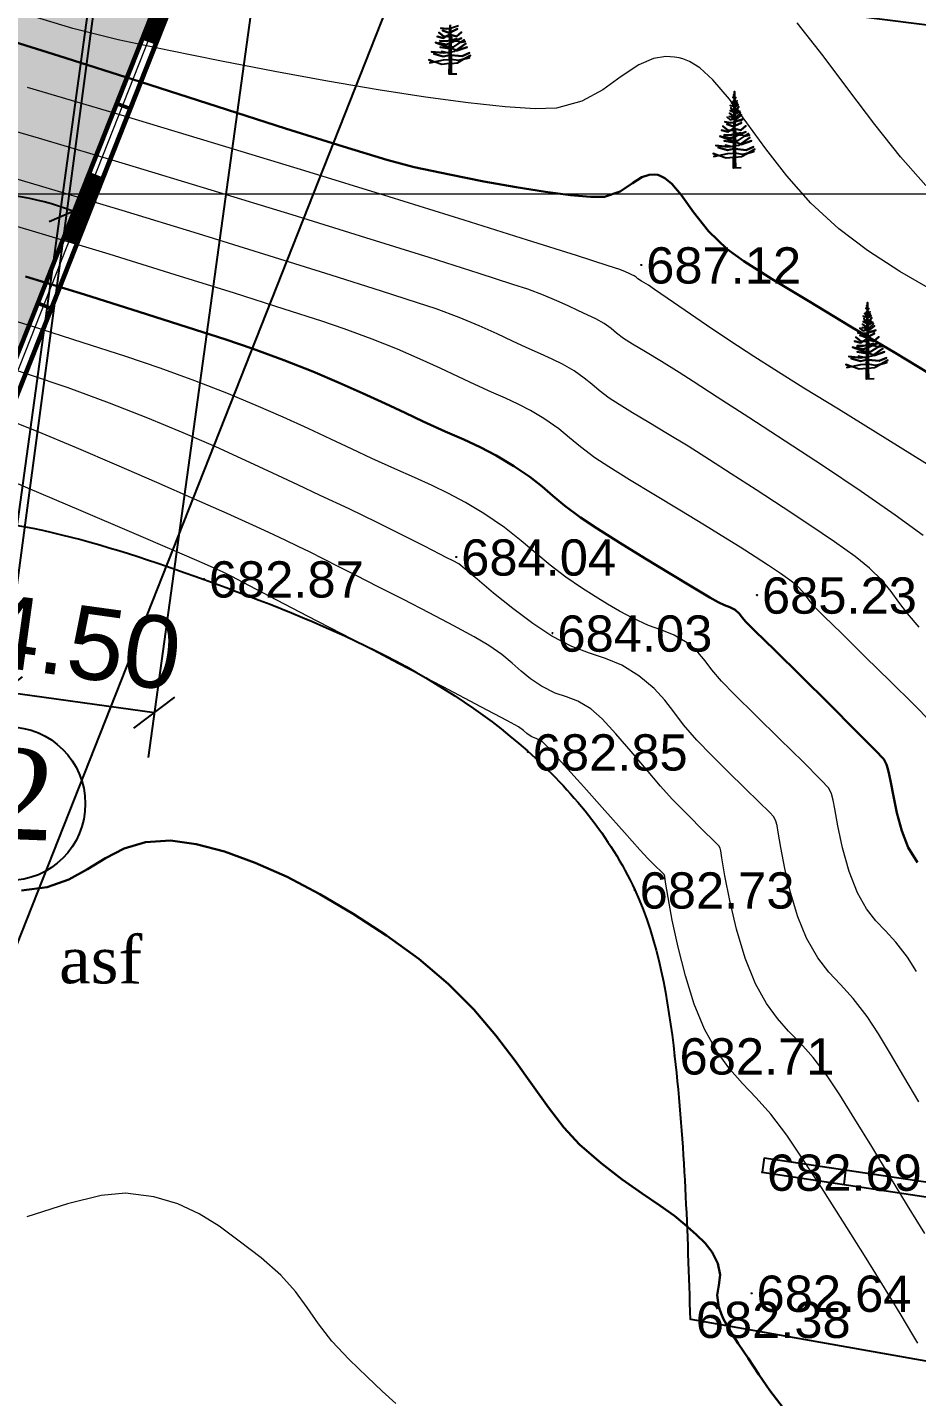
# Model space of a CAD drawing. Header units: feet. Extents: x 3381 to 683784, y 675186 to 4376258.
# Drawn here: x 683360.91 to 683385.43, y 4375755.16 to 4375792.91 of the extents above; entities that cross this region are included whole.
import ezdxf

# ---------------------------------------------------------------- set-up
doc = ezdxf.new("R2010")
doc.units = ezdxf.units.FT
doc.header["$MEASUREMENT"] = 0
doc.header["$PDMODE"] = 34
doc.header["$PDSIZE"] = 0.01
doc.linetypes.add('DUZ', pattern=[0])
doc.layers.get('0').update_dxf_attribs({"linetype": 'CONTINUOUS'})
doc.layers.get('Defpoints').update_dxf_attribs({"linetype": 'CONTINUOUS'})
for name, color, linetype in [('0_Point_Height', 2, 'CONTINUOUS'), ('0_Point_Point', 7, 'CONTINUOUS'), ('Aqaclar', 3, 'CONTINUOUS'), ('Layer8', 7, 'CONTINUOUS'), ('Yazilar', 7, 'CONTINUOUS')]:
    doc.layers.add(name, color=color, linetype=linetype)
for name, color, linetype, lineweight in [('ANA HORIZONTAL', 24, 'CONTINUOUS', 30), ('HORIZANTAL', 24, 'CONTINUOUS', 13), ('km setka', 170, 'CONTINUOUS', 15)]:
    doc.layers.add(name, color=color, linetype=linetype, lineweight=lineweight)
doc.styles.get("Standard").update_dxf_attribs({"font": 'arial.ttf', "height": 2})
doc.styles.add('style5', font='ariall.ttf', dxfattribs={"height": 400})
doc.dimstyles.new('ISO-25', dxfattribs={"dimtxt": 2, "dimasz": 1, "dimexe": 1.25, "dimexo": 0.625, "dimtad": 1, "dimtxsty": 'Standard', "dimblk": 'OBLIQUE', "dimcen": 2.5, "dimadec": 0, "dimazin": 0, "dimtfac": 1, "dimtmove": 0, "dimatfit": 3, "dimldrblk": 'OBLIQUE', "dimfxl": 1, "dimarcsym": 0})

# ---------------------------------------------------------------- blocks, each defined once
blk = doc.blocks.new('_Oblique')
at = {"color": 0, "linetype": 'ByBlock', "lineweight": -2}
blk.add_line((-0.5, -0.5), (0.5, 0.5), dxfattribs=at)
blk = doc.blocks.new('*D133')
at = {"color": 0, "lineweight": -2, "transparency": 16777216}
for p, q in [((683383.27, 4375839.039), (683389.245, 4375836.679)), ((683356.082, 4375756.138), (683388.082, 4375837.138)), ((683351.27, 4375758.039), (683357.245, 4375755.679))]:
    blk.add_line(p, q, dxfattribs=at)
at = {"layer": 'Defpoints', "color": 0, "lineweight": 30, "transparency": 16777216}
for p in [(683382.689, 4375839.269), (683388.082, 4375837.138), (683350.689, 4375758.269)]:
    blk.add_point(p, dxfattribs=at)
at = {"color": 0, "lineweight": -2, "transparency": 16777216}
for p, rotation in [((683388.082, 4375837.138), 68.44292071496228), ((683356.082, 4375756.138), 248.4429207149623)]:
    blk.add_blockref('_Oblique', p, dxfattribs=dict(at, rotation=rotation))
at = {"color": 0, "lineweight": 18, "transparency": 16777216, "insert": (683370.383, 4375797.31), "char_height": 2, "attachment_point": 5, "rotation": 68.4429}
blk.add_mtext('87,09', dxfattribs=at)
blk = doc.blocks.new('*D108')
at = {"color": 0, "lineweight": -2, "transparency": 16777216}
for p, q in [((683359.855, 4375801.856), (683356.112, 4375773.867)), ((683363.793, 4375801.329), (683360.05, 4375773.34)), ((683356.278, 4375775.106), (683360.216, 4375774.579))]:
    blk.add_line(p, q, dxfattribs=at)
at = {"layer": 'Defpoints', "color": 0, "lineweight": 30, "transparency": 16777216}
for p in [(683359.938, 4375802.476), (683363.876, 4375801.949), (683360.216, 4375774.579)]:
    blk.add_point(p, dxfattribs=at)
at = {"color": 0, "lineweight": -2, "transparency": 16777216}
for p, rotation in [((683356.278, 4375775.106), 172.3837789304627), ((683360.216, 4375774.579), 352.3837789304627)]:
    blk.add_blockref('_Oblique', p, dxfattribs=dict(at, rotation=rotation))
at = {"color": 0, "lineweight": 18, "transparency": 16777216, "insert": (683358.465, 4375776.474), "char_height": 2, "attachment_point": 5, "rotation": 352.3838}
blk.add_mtext('{\\fArial|b0|i0|c238|p34;4.0}', dxfattribs=at)
blk = doc.blocks.new('*D121')
at = {"color": 0, "lineweight": -2, "transparency": 16777216}
for p, q in [((683364.046, 4375804.022), (683359.819, 4375773.396)), ((683368.467, 4375803.411), (683364.24, 4375772.786)), ((683359.99, 4375774.635), (683364.411, 4375774.024))]:
    blk.add_line(p, q, dxfattribs=at)
at = {"layer": 'Defpoints', "color": 0, "lineweight": 30, "transparency": 16777216}
for p in [(683364.132, 4375804.641, 243.171), (683368.553, 4375804.031, 243.171), (683364.411, 4375774.024)]:
    blk.add_point(p, dxfattribs=at)
at = {"color": 0, "lineweight": -2, "transparency": 16777216}
for p, rotation in [((683359.99, 4375774.635), 172.1407467968113), ((683364.411, 4375774.024), 352.1407467968113)]:
    blk.add_blockref('_Oblique', p, dxfattribs=dict(at, rotation=rotation))
at = {"color": 0, "lineweight": 18, "transparency": 16777216, "insert": (683362.425, 4375775.96), "char_height": 2, "attachment_point": 5, "rotation": 352.1407}
blk.add_mtext('{\\fArial|b0|i0|c238|p34;4.50}', dxfattribs=at)
blk = doc.blocks.new('*D123')
at = {"color": 0, "lineweight": -2, "transparency": 16777216}
for p, q in [((683356.605, 4375799.695), (683390.418, 4375795.417)), ((683356.228, 4375796.719), (683390.042, 4375792.441)), ((683389.178, 4375795.574), (683388.802, 4375792.598))]:
    blk.add_line(p, q, dxfattribs=at)
at = {"layer": 'Defpoints', "color": 0, "lineweight": 30, "transparency": 16777216}
for p in [(683355.985, 4375799.774, 688.5), (683355.608, 4375796.797, 688.5), (683388.802, 4375792.598)]:
    blk.add_point(p, dxfattribs=at)
at = {"color": 0, "lineweight": -2, "transparency": 16777216}
for p, rotation in [((683389.178, 4375795.574), 82.78944197932778), ((683388.802, 4375792.598), 262.7894419793278)]:
    blk.add_blockref('_Oblique', p, dxfattribs=dict(at, rotation=rotation))
at = {"color": 0, "lineweight": 18, "transparency": 16777216, "insert": (683387.356, 4375794.293), "char_height": 2, "attachment_point": 5, "rotation": 82.7894}
blk.add_mtext('{\\fArial|b0|i0|c238|p34;3.0}', dxfattribs=at)
blk = doc.blocks.new('*D94')
at = {"color": 0, "lineweight": -2, "transparency": 16777216}
blk.add_arc((683359.508, 4375781.137), 7.21, 68.4429, 172.4341, dxfattribs=at)
at = {"layer": 'Defpoints', "color": 0, "lineweight": 30, "transparency": 16777216}
for p in [(683382.429, 4375839.155), (683262.889, 4375793.97), (683354.17, 4375785.983), (683359.543, 4375781.132), (683350.571, 4375758.514)]:
    blk.add_point(p, dxfattribs=at)
at = {"color": 0, "lineweight": -2, "transparency": 16777216}
for p, rotation in [((683362.157, 4375787.843), 338.4429207148453), ((683352.361, 4375782.086), 262.4341392844076)]:
    blk.add_blockref('_Oblique', p, dxfattribs=dict(at, rotation=rotation))
at = {"color": 0, "lineweight": 18, "transparency": 16777216, "insert": (683355.022, 4375788.773), "char_height": 2, "attachment_point": 5, "rotation": 30.4385}
blk.add_mtext('104°', dxfattribs=at)

msp = doc.modelspace()

# ---------------------------------------------------------------- hatches: boundary and pattern name
at = {"lineweight": 25}
h = msp.add_hatch(dxfattribs=at)
h.set_pattern_fill('GRASS', color=3)
h.set_pattern_definition([(90, (2464.0595, 925.1667), (-0.707106781, 0.707106781), [0.1875, -1.226713563]), (45, (2464.0595, 925.1667), (-0.70710678119, 0.70710678119), [0.1875, -0.8125]), (135, (2464.0595, 925.1667), (-0.70710678119, -0.70710678119), [0.1875, -0.8125])])
edge = h.paths.add_edge_path(flags=16)
edge.add_arc((683277.03, 4375801.661), 3.56, 0, 360)
edge = h.paths.add_edge_path()
edge.add_line((683279.822, 4375803.87), (683284.359, 4375803.262))
edge.add_line((683284.359, 4375803.262), (683284.746, 4375806.151))
edge.add_line((683284.746, 4375806.151), (683277.42, 4375807.14))
edge.add_line((683277.42, 4375807.14), (683279.561, 4375822.997))
edge.add_line((683279.561, 4375822.997), (683287.934, 4375821.866))
edge.add_line((683287.934, 4375821.866), (683288.661, 4375827.249))
edge.add_line((683288.661, 4375827.249), (683284.009, 4375827.92))
edge.add_line((683284.009, 4375827.92), (683284.823, 4375833.562))
edge.add_line((683284.823, 4375833.562), (683292.945, 4375832.408))
edge.add_line((683292.945, 4375832.408), (683296.691, 4375859.524))
edge.add_line((683296.691, 4375859.524), (683296.784, 4375860.213))
edge.add_line((683296.784, 4375860.213), (683296.514, 4375859.72))
edge.add_line((683296.514, 4375859.72), (683258.976, 4375786.391))
edge.add_line((683258.976, 4375786.391), (683350.571, 4375758.514))
edge.add_line((683350.571, 4375758.514), (683382.429, 4375839.155))
edge.add_line((683382.429, 4375839.155), (683375.318, 4375841.876))
edge.add_line((683375.318, 4375841.876), (683373.564, 4375837.292))
edge.add_line((683373.564, 4375837.292), (683365.2, 4375840.225))
edge.add_arc((683524.629, 4375775.341), 172.127, 157.85455, 159.31778)
edge.add_line((683363.595, 4375836.133), (683376.96, 4375834.336))
edge.add_line((683376.96, 4375834.336), (683376.218, 4375829.089))
edge.add_line((683376.218, 4375829.089), (683362.889, 4375830.896))
edge.add_arc((683363.189, 4375827.755), 3.155, 95.4615, 167.5925)
edge.add_line((683360.108, 4375828.433), (683360.108, 4375827.477))
edge.add_line((683360.108, 4375827.477), (683361.774, 4375827.871))
edge.add_line((683361.774, 4375827.871), (683367.366, 4375826.892))
edge.add_line((683367.366, 4375826.892), (683365.416, 4375813.709))
edge.add_line((683365.416, 4375813.709), (683365.197, 4375813.709))
edge.add_line((683365.197, 4375813.709), (683360.108, 4375814.426))
edge.add_line((683360.108, 4375814.426), (683360.719, 4375819.794))
edge.add_line((683360.719, 4375819.794), (683365.822, 4375819.095))
edge.add_line((683365.822, 4375819.095), (683366.173, 4375821.656))
edge.add_line((683366.173, 4375821.656), (683360.993, 4375822.366))
edge.add_line((683360.993, 4375822.366), (683361.589, 4375827.455))
edge.add_line((683361.589, 4375827.455), (683360.008, 4375827.246))
edge.add_line((683360.008, 4375827.246), (683357.952, 4375811.279))
edge.add_line((683357.952, 4375811.279), (683366.688, 4375810.071))
edge.add_line((683366.688, 4375810.071), (683365.857, 4375802.715))
edge.add_line((683365.857, 4375802.715), (683357.074, 4375803.93))
edge.add_line((683357.074, 4375803.93), (683356.695, 4375801.28))
edge.add_line((683356.695, 4375801.28), (683350.568, 4375802.083))
edge.add_arc((683350.131, 4375792.093), 10, 87.4993, 110.7786)
edge.add_line((683346.584, 4375801.442), (683356.333, 4375800.016))
edge.add_line((683356.333, 4375800.016), (683355.706, 4375796.522))
edge.add_line((683355.706, 4375796.522), (683352.395, 4375797.048))
edge.add_line((683352.395, 4375797.048), (683352.789, 4375800.122))
edge.add_line((683352.789, 4375800.122), (683350.258, 4375800.457))
edge.add_line((683350.258, 4375800.457), (683349.853, 4375797.395))
edge.add_line((683349.853, 4375797.395), (683346.529, 4375797.835))
edge.add_line((683346.529, 4375797.835), (683346.881, 4375800.932))
edge.add_line((683346.881, 4375800.932), (683346.087, 4375801.239))
edge.add_arc((683350.3, 4375791.88), 10.263, 114.2395, 179.0096)
edge.add_line((683340.039, 4375792.058), (683339.689, 4375789.422))
edge.add_line((683339.689, 4375789.422), (683336.703, 4375789.749))
edge.add_line((683336.703, 4375789.749), (683335.822, 4375784.886))
edge.add_line((683335.822, 4375784.886), (683327.113, 4375786.099))
edge.add_line((683327.113, 4375786.099), (683327.8, 4375791))
edge.add_line((683327.8, 4375791), (683320.874, 4375791.919))
edge.add_line((683320.874, 4375791.919), (683321.309, 4375795.193))
edge.add_arc((683318.335, 4375795.588), 3, 352.4412, 442.1402)
edge.add_line((683318.745, 4375798.559), (683306.859, 4375800.2))
edge.add_line((683306.859, 4375800.2), (683305.588, 4375790.783))
edge.add_line((683305.588, 4375790.783), (683298.285, 4375791.761))
edge.add_line((683298.285, 4375791.761), (683299.539, 4375801.211))
edge.add_line((683299.539, 4375801.211), (683296.523, 4375801.633))
edge.add_line((683296.523, 4375801.633), (683295.262, 4375792.128))
edge.add_line((683295.262, 4375792.128), (683293.832, 4375792.402))
edge.add_line((683293.832, 4375792.402), (683283.111, 4375793.946))
edge.add_line((683283.111, 4375793.946), (683284.16, 4375801.775))
edge.add_line((683284.16, 4375801.775), (683280.54, 4375802.26))
edge.add_arc((683277.03, 4375801.661), 3.56, 9.688, 38.3434)
at = {"lineweight": 50}
h = msp.add_hatch(dxfattribs=at)
h.set_pattern_fill('ANSI31', scale=0.3, angle=76.0049)
h.set_pattern_definition([(121.004872172, (4763823.814362, 2652749.542893), (-0.0321421312917, -0.01931666109934), [])])
h.paths.add_polyline_path([(683364.086, 4375792.628), (683364.788, 4375794.383), (683365.16, 4375794.235), (683364.47, 4375792.485)])
h = msp.add_hatch(dxfattribs=at)
h.set_pattern_fill('ANSI31', scale=0.3, angle=76.0049)
h.set_pattern_definition([(121.0048721836, (4763821.639087, 2652744.039363), (-0.03214213128778, -0.01931666110587), [])])
h.paths.add_polyline_path([(683361.911, 4375787.123), (683362.607, 4375788.882), (683362.984, 4375788.73), (683362.294, 4375786.98)])

# ---------------------------------------------------------------- linework, layer by layer
at = {"color": 7, "lineweight": 50}
for p, q in [((683363.367, 4375790.817), (683363.729, 4375790.678)), ((683361.197, 4375785.31), (683361.575, 4375785.166))]:
    msp.add_line(p, q, dxfattribs=at)
at = {"linetype": 'Continuous'}
for p, q in [((683381.226, 4375761.747, 682.689), (683381.167, 4375761.351, 682.689)), ((683381.226, 4375761.747, 682.689), (683402.619, 4375758.547, 686.22)), ((683381.167, 4375761.351, 682.689), (683403.505, 4375758.01, 686.376)), ((683383.471, 4375761.411), (683383.423, 4375761.014))]:
    msp.add_line(p, q, dxfattribs=at)
at = {"color": 30, "linetype": 'Continuous'}
msp.add_line((683379.204, 4375757.294, 682.384), (683385.944, 4375756.105, 683.035), dxfattribs=at)
at = {"color": 7, "lineweight": 30}
for points in [[(683370.574, 4375844.12), (683382.949, 4375839.384), (683350.807, 4375758.024), (683258.402, 4375786.147), (683301.593, 4375870.52), (683361.232, 4375847.695)], [(683370.431, 4375843.746), (683382.429, 4375839.155), (683350.571, 4375758.514), (683258.976, 4375786.391), (683301.785, 4375870.018), (683361.089, 4375847.322)]]:
    msp.add_lwpolyline(points, dxfattribs=at)
at = {"color": 1, "lineweight": 0}
msp.add_lwpolyline([(683258.689, 4375786.269), (683301.689, 4375870.269), (683382.689, 4375839.269), (683350.689, 4375758.269)], close=True, dxfattribs=at)
at = {"color": 7, "lineweight": 50}
for points in [[(683361.341, 4375847.255), (683361.516, 4375847.616), (683336.193, 4375857.298), (683297.299, 4375862.131), (683262.253, 4375793.668), (683359.802, 4375780.68), (683375.579, 4375820.596), (683375.22, 4375820.738), (683359.543, 4375781.132), (683262.889, 4375793.97), (683297.578, 4375861.697), (683336.092, 4375856.924), (683361.341, 4375847.255)], [(683364.087, 4375792.627), (683364.788, 4375794.383), (683365.16, 4375794.235), (683364.468, 4375792.485), (683364.104, 4375792.62)], [(683361.911, 4375787.123), (683362.609, 4375788.879), (683362.984, 4375788.731), (683362.292, 4375786.981), (683361.929, 4375787.116)]]:
    msp.add_lwpolyline(points, dxfattribs=at)
at = {"color": 7, "linetype": 'DUZ', "lineweight": 25}
msp.add_circle((683360.385, 4375771.508, -929.671), 2.121, dxfattribs=at)
at = {"color": 30, "linetype": 'Continuous'}
msp.add_open_spline([(683350.001, 4375776.781), (683352.437, 4375777.964), (683357.531, 4375780.436), (683366.397, 4375777.612), (683373.668, 4375774.585), (683378.037, 4375769.336), (683378.988, 4375763.68), (683379.11, 4375759.7), (683379.184, 4375757.286)], degree=3, knots=[0, 0, 0, 0, 7.836941, 16.383664, 26.472949, 31.316468, 36.03358, 43.306752, 43.306752, 43.306752, 43.306752], dxfattribs=at)
at = {"layer": '0_Point_Point'}
for p in [(683377.837, 4375786.365, 687.116), (683372.735, 4375778.312, 684.043), (683365.777, 4375777.708, 682.871), (683381.03, 4375777.263, 685.227), (683375.389, 4375776.215, 684.031), (683374.709, 4375772.938, 682.846), (683377.656, 4375769.132, 682.733), (683378.757, 4375764.558, 682.706), (683381.167, 4375761.351, 682.689), (683380.88, 4375758.014, 682.637), (683379.204, 4375757.294, 682.384)]:
    msp.add_point(p, dxfattribs=at)
at = {"layer": 'ANA HORIZONTAL', "color": 32, "lineweight": 30}
for points, elevation in [([(683386.052, 4375783.209), (683384.836, 4375783.937), (683383.61, 4375784.668), (683382.454, 4375785.361), (683381.447, 4375785.974), (683380.669, 4375786.466), (683380.202, 4375786.796), (683379.693, 4375787.299), (683379.282, 4375787.821), (683378.935, 4375788.296), (683378.679, 4375788.599), (683378.489, 4375788.758), (683378.358, 4375788.825), (683378.291, 4375788.845), (683378.208, 4375788.858), (683378.056, 4375788.853), (683377.851, 4375788.785), (683377.597, 4375788.62), (683377.256, 4375788.388), (683376.822, 4375788.243), (683376.439, 4375788.238), (683375.889, 4375788.284), (683375.197, 4375788.376), (683374.392, 4375788.506), (683373.5, 4375788.668), (683372.551, 4375788.856), (683371.57, 4375789.061), (683370.821, 4375789.261), (683369.615, 4375789.627), (683368.028, 4375790.128), (683366.14, 4375790.733), (683364.029, 4375791.41), (683361.774, 4375792.128), (683359.453, 4375792.856)], 687.5), ([(683385.452, 4375769.887), (683385.202, 4375770.305), (683385.023, 4375770.76), (683384.888, 4375771.254), (683384.791, 4375771.722), (683384.723, 4375772.096), (683384.678, 4375772.312), (683384.636, 4375772.47), (683384.598, 4375772.595), (683384.525, 4375772.735), (683384.289, 4375772.989), (683383.749, 4375773.533), (683383.027, 4375774.25), (683382.243, 4375775.024), (683381.517, 4375775.739), (683380.971, 4375776.277), (683380.723, 4375776.523), (683380.621, 4375776.646), (683380.543, 4375776.747), (683380.427, 4375776.851), (683380.282, 4375776.933), (683380.136, 4375776.986), (683379.959, 4375777.064), (683379.73, 4375777.197), (683379.266, 4375777.473), (683378.645, 4375777.846), (683377.946, 4375778.271), (683377.246, 4375778.703), (683376.624, 4375779.095), (683376.158, 4375779.403), (683375.726, 4375779.723), (683375.397, 4375779.998), (683375.101, 4375780.255), (683374.767, 4375780.521), (683374.324, 4375780.82), (683373.838, 4375781.106), (683373.393, 4375781.338), (683372.94, 4375781.55), (683372.433, 4375781.776), (683371.825, 4375782.05), (683371.323, 4375782.284), (683370.774, 4375782.543), (683370.172, 4375782.821), (683369.51, 4375783.116), (683368.783, 4375783.424), (683367.983, 4375783.74), (683367.105, 4375784.061), (683366.377, 4375784.307), (683365.315, 4375784.653), (683363.992, 4375785.075), (683362.48, 4375785.547), (683360.853, 4375786.044)], 685)]:
    msp.add_lwpolyline(points, dxfattribs=dict(at, elevation=elevation))
at = {"layer": 'ANA HORIZONTAL', "color": 16, "lineweight": 30, "elevation": 682.5}
msp.add_lwpolyline([(683381.75, 4375754.852), (683381.387, 4375755.333), (683381.084, 4375755.77), (683380.785, 4375756.226), (683380.512, 4375756.629), (683380.278, 4375756.989), (683380.094, 4375757.317), (683379.972, 4375757.624), (683379.934, 4375757.958), (683379.975, 4375758.24), (683380.009, 4375758.518), (683379.951, 4375758.837), (683379.797, 4375759.145), (683379.599, 4375759.392), (683379.35, 4375759.63), (683379.043, 4375759.911), (683378.753, 4375760.146), (683378.351, 4375760.428), (683377.862, 4375760.761), (683377.313, 4375761.15), (683376.73, 4375761.6), (683376.138, 4375762.116), (683375.706, 4375762.579), (683375.278, 4375763.13), (683374.835, 4375763.749), (683374.357, 4375764.419), (683373.824, 4375765.121), (683373.217, 4375765.836), (683372.516, 4375766.546), (683371.701, 4375767.232), (683370.808, 4375767.88), (683369.894, 4375768.478), (683368.976, 4375769.019), (683368.068, 4375769.491), (683367.187, 4375769.884), (683366.347, 4375770.189), (683365.565, 4375770.395), (683364.855, 4375770.493), (683364.162, 4375770.452), (683363.581, 4375770.273), (683363.066, 4375770.006), (683362.57, 4375769.704), (683362.048, 4375769.42), (683361.454, 4375769.206), (683360.742, 4375769.115)], dxfattribs=at)
at = {"layer": 'Aqaclar', "color": 3}
for points in [[(683372.755, 4375791.628), (683372.543, 4375791.621), (683372.547, 4375791.915), (683372.339, 4375791.892), (683372.13, 4375791.967), (683371.979, 4375792.021), (683372.13, 4375791.967), (683372.004, 4375791.94), (683372.13, 4375791.967), (683372.383, 4375792.021), (683372.549, 4375792.028), (683372.547, 4375791.915), (683372.592, 4375791.92), (683372.596, 4375791.623), (683372.592, 4375791.92), (683372.769, 4375791.94), (683372.935, 4375792.034), (683373.104, 4375792.078), (683372.935, 4375792.034), (683373.129, 4375792.143), (683372.935, 4375792.034), (683372.794, 4375791.997), (683372.591, 4375792.027), (683372.592, 4375791.92), (683372.591, 4375792.027), (683372.573, 4375792.029), (683372.549, 4375792.028), (683372.55, 4375792.151), (683372.548, 4375792.151), (683372.377, 4375792.11), (683372.118, 4375792.183), (683372.377, 4375792.11), (683372.548, 4375792.151), (683372.55, 4375792.151), (683372.551, 4375792.197), (683372.541, 4375792.2), (683372.327, 4375792.248), (683372.456, 4375792.219), (683372.383, 4375792.208), (683372.055, 4375792.24), (683372.383, 4375792.208), (683372.456, 4375792.219), (683372.551, 4375792.233), (683372.551, 4375792.197), (683372.551, 4375792.233), (683372.588, 4375792.239), (683372.591, 4375792.027), (683372.59, 4375792.151), (683372.592, 4375792.151), (683372.895, 4375792.119), (683373.097, 4375792.208), (683372.895, 4375792.119), (683372.59, 4375792.151), (683372.588, 4375792.239), (683372.699, 4375792.256), (683372.996, 4375792.467), (683372.734, 4375792.281), (683372.756, 4375792.272), (683373.04, 4375792.37), (683372.756, 4375792.272), (683372.649, 4375792.313), (683372.587, 4375792.323), (683372.588, 4375792.239), (683372.587, 4375792.323), (683372.552, 4375792.328), (683372.551, 4375792.233), (683372.552, 4375792.328), (683372.289, 4375792.37), (683372.552, 4375792.328), (683372.553, 4375792.378), (683372.485, 4375792.378), (683372.162, 4375792.499), (683372.485, 4375792.378), (683372.553, 4375792.378), (683372.554, 4375792.48), (683372.466, 4375792.442), (683372.257, 4375792.491), (683372.466, 4375792.442), (683372.585, 4375792.494), (683372.587, 4375792.378), (683372.553, 4375792.378), (683372.587, 4375792.378), (683372.587, 4375792.323), (683372.587, 4375792.378), (683372.668, 4375792.378), (683372.867, 4375792.511), (683372.958, 4375792.572), (683372.867, 4375792.511), (683372.889, 4375792.507), (683372.984, 4375792.523), (683372.889, 4375792.507), (683372.731, 4375792.532), (683372.704, 4375792.544), (683372.585, 4375792.494), (683372.704, 4375792.544), (683372.883, 4375792.621), (683372.704, 4375792.544), (683372.642, 4375792.572), (683372.75, 4375792.596), (683372.642, 4375792.572), (683372.573, 4375792.604), (683372.584, 4375792.599), (683372.584, 4375792.559), (683372.642, 4375792.572), (683372.584, 4375792.559), (683372.585, 4375792.494), (683372.584, 4375792.559), (683372.555, 4375792.553), (683372.554, 4375792.48), (683372.555, 4375792.553), (683372.459, 4375792.532), (683372.282, 4375792.54), (683372.459, 4375792.532), (683372.555, 4375792.553), (683372.556, 4375792.645), (683372.611, 4375792.637), (683372.584, 4375792.641), (683372.584, 4375792.599), (683372.584, 4375792.641), (683372.556, 4375792.645), (683372.383, 4375792.669), (683372.251, 4375792.774), (683372.383, 4375792.669), (683372.447, 4375792.66), (683372.383, 4375792.621), (683372.213, 4375792.661), (683372.383, 4375792.621), (683372.447, 4375792.66), (683372.557, 4375792.728), (683372.556, 4375792.645), (683372.583, 4375792.641), (683372.583, 4375792.704), (683372.744, 4375792.661), (683372.883, 4375792.783), (683372.744, 4375792.661), (683372.583, 4375792.704), (683372.582, 4375792.785), (683372.769, 4375792.872), (683372.541, 4375792.766), (683372.358, 4375792.831), (683372.541, 4375792.766), (683372.558, 4375792.774), (683372.557, 4375792.728), (683372.559, 4375792.886), (683372.541, 4375792.88), (683372.453, 4375792.872), (683372.308, 4375792.896), (683372.453, 4375792.872), (683372.541, 4375792.88), (683372.559, 4375792.886), (683372.58, 4375792.893), (683372.582, 4375792.785), (683372.58, 4375792.893), (683372.8, 4375792.969)], [(683372.56, 4375792.965), (683372.559, 4375792.886), (683372.58, 4375792.893), (683372.579, 4375792.987)], [(683380.593, 4375789.043), (683380.381, 4375789.036), (683380.384, 4375789.33), (683380.177, 4375789.307), (683379.967, 4375789.382), (683379.817, 4375789.436), (683379.967, 4375789.382), (683379.842, 4375789.355), (683379.967, 4375789.382), (683380.221, 4375789.436), (683380.386, 4375789.443), (683380.384, 4375789.33), (683380.43, 4375789.335), (683380.433, 4375789.038), (683380.43, 4375789.335), (683380.606, 4375789.355), (683380.773, 4375789.449), (683380.941, 4375789.493), (683380.773, 4375789.449), (683380.966, 4375789.558), (683380.773, 4375789.449), (683380.631, 4375789.412), (683380.428, 4375789.442), (683380.43, 4375789.335), (683380.428, 4375789.442), (683380.41, 4375789.444), (683380.386, 4375789.443), (683380.387, 4375789.566), (683380.385, 4375789.566), (683380.214, 4375789.525), (683379.956, 4375789.598), (683380.214, 4375789.525), (683380.385, 4375789.566), (683380.387, 4375789.566), (683380.388, 4375789.612), (683380.379, 4375789.614), (683380.164, 4375789.663), (683380.294, 4375789.634), (683380.221, 4375789.622), (683379.892, 4375789.655), (683380.221, 4375789.622), (683380.294, 4375789.634), (683380.388, 4375789.648), (683380.388, 4375789.612), (683380.388, 4375789.648), (683380.426, 4375789.654), (683380.428, 4375789.442), (683380.427, 4375789.566), (683380.429, 4375789.566), (683380.732, 4375789.533), (683380.935, 4375789.622), (683380.732, 4375789.533), (683380.427, 4375789.566), (683380.426, 4375789.654), (683380.537, 4375789.671), (683380.834, 4375789.882), (683380.571, 4375789.696), (683380.593, 4375789.687), (683380.878, 4375789.784), (683380.593, 4375789.687), (683380.486, 4375789.728), (683380.425, 4375789.737), (683380.426, 4375789.654), (683380.425, 4375789.737), (683380.39, 4375789.743), (683380.388, 4375789.648), (683380.39, 4375789.743), (683380.126, 4375789.784), (683380.39, 4375789.743), (683380.39, 4375789.792), (683380.322, 4375789.792), (683380, 4375789.914), (683380.322, 4375789.792), (683380.39, 4375789.792), (683380.392, 4375789.895), (683380.303, 4375789.857), (683380.094, 4375789.906), (683380.303, 4375789.857), (683380.423, 4375789.908), (683380.424, 4375789.792), (683380.39, 4375789.792), (683380.424, 4375789.792), (683380.425, 4375789.737), (683380.424, 4375789.792), (683380.505, 4375789.792), (683380.704, 4375789.925), (683380.796, 4375789.987), (683380.704, 4375789.925), (683380.726, 4375789.922), (683380.821, 4375789.938), (683380.726, 4375789.922), (683380.568, 4375789.946), (683380.541, 4375789.959), (683380.423, 4375789.908), (683380.541, 4375789.959), (683380.72, 4375790.035), (683380.541, 4375789.959), (683380.48, 4375789.987), (683380.587, 4375790.011), (683380.48, 4375789.987), (683380.41, 4375790.019), (683380.421, 4375790.014), (683380.422, 4375789.974), (683380.48, 4375789.987), (683380.422, 4375789.974), (683380.423, 4375789.908), (683380.422, 4375789.974), (683380.392, 4375789.968), (683380.392, 4375789.895), (683380.392, 4375789.968), (683380.297, 4375789.946), (683380.12, 4375789.954), (683380.297, 4375789.946), (683380.392, 4375789.968), (683380.394, 4375790.059), (683380.448, 4375790.052), (683380.421, 4375790.056), (683380.421, 4375790.014), (683380.421, 4375790.056), (683380.394, 4375790.059), (683380.221, 4375790.084), (683380.088, 4375790.189), (683380.221, 4375790.084), (683380.285, 4375790.075), (683380.221, 4375790.035), (683380.05, 4375790.076), (683380.221, 4375790.035), (683380.285, 4375790.075), (683380.395, 4375790.143), (683380.394, 4375790.059), (683380.421, 4375790.056), (683380.42, 4375790.119), (683380.581, 4375790.076), (683380.72, 4375790.197), (683380.581, 4375790.076), (683380.42, 4375790.119), (683380.419, 4375790.2), (683380.606, 4375790.286), (683380.379, 4375790.181), (683380.196, 4375790.246), (683380.379, 4375790.181), (683380.395, 4375790.189), (683380.395, 4375790.143), (683380.397, 4375790.301), (683380.379, 4375790.295), (683380.29, 4375790.286), (683380.145, 4375790.311), (683380.29, 4375790.286), (683380.379, 4375790.295), (683380.397, 4375790.301), (683380.418, 4375790.308), (683380.419, 4375790.2), (683380.418, 4375790.308), (683380.638, 4375790.384), (683380.532, 4375790.347), (683380.606, 4375790.343), (683380.455, 4375790.351), (683380.341, 4375790.408), (683380.398, 4375790.38), (683380.397, 4375790.301), (683380.418, 4375790.308), (683380.416, 4375790.402), (683380.29, 4375790.367), (683380.202, 4375790.44), (683380.29, 4375790.367), (683380.398, 4375790.397), (683380.398, 4375790.38), (683380.398, 4375790.397), (683380.499, 4375790.424), (683380.6, 4375790.505), (683380.499, 4375790.424), (683380.416, 4375790.402), (683380.416, 4375790.443), (683380.448, 4375790.44), (683380.575, 4375790.554), (683380.448, 4375790.44), (683380.416, 4375790.443), (683380.398, 4375790.445), (683380.398, 4375790.397), (683380.398, 4375790.445), (683380.259, 4375790.457), (683380.398, 4375790.445), (683380.399, 4375790.46), (683380.271, 4375790.546), (683380.399, 4375790.46), (683380.4, 4375790.572), (683380.404, 4375790.57), (683380.29, 4375790.618), (683380.404, 4375790.57), (683380.511, 4375790.635), (683380.414, 4375790.576), (683380.416, 4375790.443), (683380.415, 4375790.51), (683380.556, 4375790.602), (683380.415, 4375790.51), (683380.413, 4375790.646), (683380.473, 4375790.659), (683380.53, 4375790.724), (683380.473, 4375790.659), (683380.413, 4375790.646), (683380.401, 4375790.643), (683380.4, 4375790.572), (683380.401, 4375790.643), (683380.36, 4375790.635), (683380.309, 4375790.699), (683380.36, 4375790.635), (683380.401, 4375790.643), (683380.402, 4375790.737), (683380.29, 4375790.764), (683380.423, 4375790.732), (683380.511, 4375790.78), (683380.423, 4375790.732), (683380.412, 4375790.734), (683380.413, 4375790.646), (683380.412, 4375790.734), (683380.412, 4375790.779), (683380.492, 4375790.821), (683380.412, 4375790.779), (683380.411, 4375790.851), (683380.442, 4375790.845), (683380.411, 4375790.851), (683380.36, 4375790.861), (683380.404, 4375790.853), (683380.402, 4375790.737), (683380.403, 4375790.781), (683380.36, 4375790.789), (683380.403, 4375790.781), (683380.403, 4375790.811), (683380.328, 4375790.837), (683380.403, 4375790.811), (683380.404, 4375790.853), (683380.404, 4375790.892), (683380.379, 4375790.902), (683380.41, 4375790.89), (683380.442, 4375790.878), (683380.467, 4375790.845), (683380.454, 4375790.862), (683380.486, 4375790.886), (683380.442, 4375790.853), (683380.454, 4375790.862), (683380.442, 4375790.878), (683380.41, 4375790.89), (683380.411, 4375790.851), (683380.41, 4375790.89), (683380.41, 4375790.952), (683380.448, 4375790.983), (683380.415, 4375790.956), (683380.436, 4375790.942), (683380.415, 4375790.956), (683380.405, 4375790.962), (683380.36, 4375790.991), (683380.405, 4375790.962), (683380.406, 4375791.022), (683380.379, 4375791.056), (683380.406, 4375791.022), (683380.407, 4375791.145), (683380.409, 4375790.959), (683380.41, 4375790.952), (683380.409, 4375790.959), (683380.405, 4375790.962), (683380.405, 4375790.948), (683380.41, 4375790.952), (683380.398, 4375790.942), (683380.405, 4375790.948), (683380.404, 4375790.892)], [(683384.26, 4375783.227), (683384.048, 4375783.219), (683384.051, 4375783.513), (683383.844, 4375783.49), (683383.634, 4375783.565), (683383.483, 4375783.62), (683383.634, 4375783.565), (683383.509, 4375783.539), (683383.634, 4375783.565), (683383.888, 4375783.62), (683384.053, 4375783.627), (683384.051, 4375783.513), (683384.097, 4375783.519), (683384.1, 4375783.221), (683384.097, 4375783.519), (683384.273, 4375783.539), (683384.44, 4375783.632), (683384.608, 4375783.676), (683384.44, 4375783.632), (683384.633, 4375783.741), (683384.44, 4375783.632), (683384.298, 4375783.595), (683384.095, 4375783.625), (683384.097, 4375783.519), (683384.095, 4375783.625), (683384.077, 4375783.628), (683384.053, 4375783.627), (683384.054, 4375783.749), (683384.052, 4375783.749), (683383.881, 4375783.709), (683383.622, 4375783.781), (683383.881, 4375783.709), (683384.052, 4375783.749), (683384.054, 4375783.749), (683384.055, 4375783.795), (683384.046, 4375783.798), (683383.831, 4375783.846), (683383.96, 4375783.817), (683383.888, 4375783.806), (683383.559, 4375783.838), (683383.888, 4375783.806), (683383.96, 4375783.817), (683384.055, 4375783.832), (683384.055, 4375783.795), (683384.055, 4375783.832), (683384.093, 4375783.837), (683384.095, 4375783.625), (683384.094, 4375783.75), (683384.096, 4375783.749), (683384.399, 4375783.717), (683384.602, 4375783.806), (683384.399, 4375783.717), (683384.094, 4375783.75), (683384.093, 4375783.837), (683384.204, 4375783.854), (683384.5, 4375784.065), (683384.238, 4375783.879), (683384.26, 4375783.871), (683384.545, 4375783.968), (683384.26, 4375783.871), (683384.153, 4375783.911), (683384.092, 4375783.921), (683384.093, 4375783.837), (683384.092, 4375783.921), (683384.057, 4375783.926), (683384.055, 4375783.832), (683384.057, 4375783.926), (683383.793, 4375783.968), (683384.057, 4375783.926), (683384.057, 4375783.976), (683383.989, 4375783.976), (683383.667, 4375784.097), (683383.989, 4375783.976), (683384.057, 4375783.976), (683384.058, 4375784.079), (683383.97, 4375784.041), (683383.761, 4375784.089), (683383.97, 4375784.041), (683384.09, 4375784.092), (683384.091, 4375783.976), (683384.057, 4375783.976), (683384.091, 4375783.976), (683384.092, 4375783.921), (683384.091, 4375783.976), (683384.172, 4375783.976), (683384.371, 4375784.109), (683384.463, 4375784.17), (683384.371, 4375784.109), (683384.393, 4375784.105), (683384.488, 4375784.122), (683384.393, 4375784.105), (683384.235, 4375784.13), (683384.208, 4375784.142), (683384.09, 4375784.092), (683384.208, 4375784.142), (683384.387, 4375784.219), (683384.208, 4375784.142), (683384.147, 4375784.171), (683384.254, 4375784.195), (683384.147, 4375784.171), (683384.077, 4375784.203), (683384.088, 4375784.198), (683384.089, 4375784.158), (683384.147, 4375784.171), (683384.089, 4375784.158), (683384.09, 4375784.092), (683384.089, 4375784.158), (683384.059, 4375784.151), (683384.058, 4375784.079), (683384.059, 4375784.151), (683383.964, 4375784.13), (683383.787, 4375784.138), (683383.964, 4375784.13), (683384.059, 4375784.151), (683384.061, 4375784.243), (683384.115, 4375784.235), (683384.088, 4375784.239), (683384.088, 4375784.198), (683384.088, 4375784.239), (683384.061, 4375784.243), (683383.888, 4375784.267), (683383.755, 4375784.373), (683383.888, 4375784.267), (683383.952, 4375784.258), (683383.888, 4375784.219), (683383.717, 4375784.259), (683383.888, 4375784.219), (683383.952, 4375784.258), (683384.062, 4375784.326), (683384.061, 4375784.243), (683384.088, 4375784.239), (683384.087, 4375784.303), (683384.248, 4375784.259), (683384.387, 4375784.381), (683384.248, 4375784.259), (683384.087, 4375784.303), (683384.086, 4375784.383), (683384.273, 4375784.47), (683384.046, 4375784.365), (683383.862, 4375784.429), (683384.046, 4375784.365), (683384.062, 4375784.372), (683384.062, 4375784.326), (683384.064, 4375784.484), (683384.046, 4375784.478), (683383.957, 4375784.47), (683383.812, 4375784.494), (683383.957, 4375784.47), (683384.046, 4375784.478), (683384.064, 4375784.484), (683384.085, 4375784.491), (683384.086, 4375784.383), (683384.085, 4375784.491), (683384.305, 4375784.567), (683384.199, 4375784.531), (683384.273, 4375784.527), (683384.121, 4375784.535), (683384.008, 4375784.591), (683384.065, 4375784.563), (683384.064, 4375784.484), (683384.085, 4375784.491), (683384.083, 4375784.585), (683383.957, 4375784.551), (683383.869, 4375784.624), (683383.957, 4375784.551), (683384.065, 4375784.58), (683384.065, 4375784.563), (683384.065, 4375784.58), (683384.166, 4375784.607), (683384.267, 4375784.688), (683384.166, 4375784.607), (683384.083, 4375784.585), (683384.083, 4375784.626), (683384.115, 4375784.624), (683384.241, 4375784.737), (683384.115, 4375784.624), (683384.083, 4375784.626), (683384.065, 4375784.628), (683384.065, 4375784.58), (683384.065, 4375784.628), (683383.926, 4375784.64), (683384.065, 4375784.628), (683384.066, 4375784.644), (683383.938, 4375784.729), (683384.066, 4375784.644), (683384.067, 4375784.755), (683384.071, 4375784.753), (683383.957, 4375784.802), (683384.071, 4375784.753), (683384.178, 4375784.818), (683384.081, 4375784.759), (683384.083, 4375784.626), (683384.082, 4375784.693), (683384.223, 4375784.786), (683384.082, 4375784.693), (683384.08, 4375784.83), (683384.14, 4375784.842), (683384.197, 4375784.907), (683384.14, 4375784.842), (683384.08, 4375784.83), (683384.068, 4375784.827), (683384.067, 4375784.755), (683384.068, 4375784.827), (683384.027, 4375784.818), (683383.976, 4375784.883), (683384.027, 4375784.818), (683384.068, 4375784.827), (683384.069, 4375784.92), (683383.957, 4375784.948), (683384.09, 4375784.915), (683384.178, 4375784.964), (683384.09, 4375784.915), (683384.079, 4375784.918), (683384.08, 4375784.83), (683384.079, 4375784.918), (683384.079, 4375784.962), (683384.159, 4375785.004), (683384.079, 4375784.962), (683384.078, 4375785.035), (683384.109, 4375785.029), (683384.078, 4375785.035), (683384.027, 4375785.045), (683384.07, 4375785.036), (683384.069, 4375784.92), (683384.07, 4375784.964), (683384.027, 4375784.972), (683384.07, 4375784.964), (683384.07, 4375784.994), (683383.995, 4375785.021), (683384.07, 4375784.994), (683384.07, 4375785.036), (683384.071, 4375785.076), (683384.046, 4375785.085), (683384.077, 4375785.073), (683384.109, 4375785.061), (683384.134, 4375785.029), (683384.121, 4375785.046), (683384.153, 4375785.069), (683384.109, 4375785.037), (683384.121, 4375785.046), (683384.109, 4375785.061), (683384.077, 4375785.073), (683384.078, 4375785.035), (683384.077, 4375785.073), (683384.077, 4375785.135), (683384.115, 4375785.166), (683384.081, 4375785.139), (683384.103, 4375785.126), (683384.081, 4375785.139), (683384.072, 4375785.145), (683384.027, 4375785.174), (683384.072, 4375785.145), (683384.073, 4375785.205), (683384.046, 4375785.239), (683384.073, 4375785.205), (683384.074, 4375785.328), (683384.076, 4375785.143), (683384.077, 4375785.135), (683384.076, 4375785.143), (683384.072, 4375785.145), (683384.072, 4375785.131), (683384.077, 4375785.135), (683384.065, 4375785.126), (683384.072, 4375785.131), (683384.071, 4375785.076)]]:
    msp.add_lwpolyline(points, dxfattribs=at)
at = {"layer": 'HORIZANTAL', "color": 32, "linetype": 'Continuous', "lineweight": 13}
for points, elevation in [([(683385.92, 4375785.629), (683384.969, 4375786.186), (683384.076, 4375786.763), (683383.282, 4375787.357), (683382.518, 4375788.067), (683381.854, 4375788.817), (683381.272, 4375789.569), (683380.75, 4375790.286), (683380.27, 4375790.932), (683379.812, 4375791.47), (683379.448, 4375791.798), (683379.17, 4375791.971), (683378.979, 4375792.048), (683378.882, 4375792.073), (683378.754, 4375792.096), (683378.512, 4375792.109), (683378.179, 4375792.057), (683377.771, 4375791.882), (683377.284, 4375791.557), (683376.777, 4375791.193), (683376.199, 4375790.875), (683375.5, 4375790.689), (683374.907, 4375790.671), (683374.083, 4375790.721), (683373.064, 4375790.83), (683371.884, 4375790.99), (683370.58, 4375791.194), (683369.185, 4375791.433), (683367.735, 4375791.698), (683366.266, 4375791.982), (683364.813, 4375792.276), (683363.41, 4375792.572), (683362.164, 4375792.887), (683360.734, 4375793.317)], 688), ([(683385.684, 4375788.559), (683384.988, 4375789.348), (683384.28, 4375790.238), (683383.565, 4375791.182), (683382.85, 4375792.131), (683382.14, 4375793.038)], 688.5), ([(683386.263, 4375780.536), (683385.32, 4375781.121), (683384.298, 4375781.752), (683383.272, 4375782.384), (683382.32, 4375782.971), (683381.519, 4375783.471), (683380.944, 4375783.836), (683380.283, 4375784.272), (683379.636, 4375784.708), (683379.046, 4375785.11), (683378.553, 4375785.449), (683378.202, 4375785.691), (683378.033, 4375785.806), (683377.848, 4375785.921), (683377.745, 4375785.983), (683377.695, 4375786.023), (683377.644, 4375786.061), (683377.58, 4375786.094), (683377.507, 4375786.129), (683377.405, 4375786.175), (683377.249, 4375786.239), (683376.928, 4375786.342), (683376.053, 4375786.62), (683374.703, 4375787.047), (683372.953, 4375787.596), (683370.881, 4375788.242), (683368.563, 4375788.957), (683366.077, 4375789.715), (683363.499, 4375790.49), (683360.907, 4375791.255)], 687), ([(683385.615, 4375778.906), (683384.843, 4375779.467), (683383.901, 4375780.117), (683382.865, 4375780.812), (683381.808, 4375781.508), (683380.806, 4375782.159), (683379.934, 4375782.721), (683379.266, 4375783.148), (683378.878, 4375783.397), (683378.391, 4375783.703), (683377.954, 4375783.966), (683377.597, 4375784.18), (683377.348, 4375784.338), (683377.157, 4375784.486), (683377.01, 4375784.612), (683376.814, 4375784.751), (683376.586, 4375784.88), (683376.365, 4375784.984), (683376.087, 4375785.109), (683375.822, 4375785.233), (683375.511, 4375785.376), (683375.145, 4375785.532), (683374.713, 4375785.694), (683374.3, 4375785.829), (683373.364, 4375786.129), (683371.985, 4375786.566), (683370.241, 4375787.114), (683368.213, 4375787.744), (683365.978, 4375788.43), (683363.618, 4375789.145), (683361.211, 4375789.861), (683358.836, 4375790.551)], 686.5), ([(683385.497, 4375776.375), (683385.177, 4375776.751), (683384.942, 4375777.068), (683384.73, 4375777.359), (683384.481, 4375777.66), (683384.135, 4375778.002), (683383.736, 4375778.324), (683383.169, 4375778.731), (683382.49, 4375779.193), (683381.751, 4375779.681), (683381.008, 4375780.163), (683380.314, 4375780.608), (683379.723, 4375780.988), (683379.128, 4375781.365), (683378.564, 4375781.71), (683378.049, 4375782.019), (683377.599, 4375782.288), (683377.227, 4375782.514), (683376.951, 4375782.693), (683376.677, 4375782.9), (683376.472, 4375783.075), (683376.266, 4375783.247), (683375.984, 4375783.441), (683375.668, 4375783.624), (683375.376, 4375783.77), (683375.058, 4375783.913), (683374.666, 4375784.089), (683374.289, 4375784.266), (683373.86, 4375784.466), (683373.371, 4375784.684), (683372.813, 4375784.914), (683372.177, 4375785.15), (683371.667, 4375785.319), (683370.678, 4375785.638), (683369.288, 4375786.079), (683367.579, 4375786.615), (683365.631, 4375787.218), (683363.524, 4375787.862), (683361.338, 4375788.517), (683359.154, 4375789.157)], 686), ([(683385.822, 4375773.77), (683385.343, 4375774.253), (683384.706, 4375774.883), (683384.013, 4375775.564), (683383.364, 4375776.2), (683382.862, 4375776.694), (683382.608, 4375776.95), (683382.437, 4375777.158), (683382.31, 4375777.332), (683382.126, 4375777.524), (683381.938, 4375777.675), (683381.674, 4375777.86), (683381.35, 4375778.075), (683380.976, 4375778.316), (683380.569, 4375778.579), (683380.159, 4375778.835), (683379.579, 4375779.188), (683378.898, 4375779.6), (683378.185, 4375780.032), (683377.51, 4375780.443), (683376.943, 4375780.795), (683376.555, 4375781.048), (683376.157, 4375781.347), (683375.861, 4375781.601), (683375.562, 4375781.849), (683375.154, 4375782.13), (683374.783, 4375782.349), (683374.443, 4375782.526), (683374.097, 4375782.688), (683373.71, 4375782.86), (683373.246, 4375783.07), (683372.795, 4375783.28), (683372.294, 4375783.515), (683371.736, 4375783.77), (683371.113, 4375784.04), (683370.417, 4375784.32), (683369.641, 4375784.605), (683369.027, 4375784.811), (683367.993, 4375785.146), (683366.618, 4375785.584), (683364.981, 4375786.096), (683363.162, 4375786.657), (683361.237, 4375787.239), (683359.288, 4375787.815)], 685.5), ([(683385.431, 4375766.888), (683385.178, 4375767.276), (683384.856, 4375767.69), (683384.569, 4375768.001), (683384.305, 4375768.283), (683384.052, 4375768.609), (683383.798, 4375769.053), (683383.566, 4375769.642), (683383.389, 4375770.29), (683383.26, 4375770.899), (683383.175, 4375771.372), (683383.13, 4375771.611), (683383.083, 4375771.783), (683383.01, 4375771.941), (683382.792, 4375772.172), (683382.302, 4375772.662), (683381.66, 4375773.294), (683380.989, 4375773.954), (683380.411, 4375774.525), (683380.046, 4375774.893), (683379.786, 4375775.198), (683379.597, 4375775.452), (683379.396, 4375775.689), (683379.1, 4375775.943), (683378.747, 4375776.154), (683378.406, 4375776.292), (683378.037, 4375776.425), (683377.601, 4375776.626), (683377.238, 4375776.823), (683376.902, 4375777.016), (683376.564, 4375777.223), (683376.193, 4375777.464), (683375.761, 4375777.758), (683375.326, 4375778.085), (683374.932, 4375778.417), (683374.529, 4375778.761), (683374.066, 4375779.123), (683373.494, 4375779.51), (683372.988, 4375779.811), (683372.524, 4375780.06), (683372.067, 4375780.282), (683371.584, 4375780.502), (683371.041, 4375780.743), (683370.405, 4375781.03), (683369.864, 4375781.282), (683369.28, 4375781.557), (683368.648, 4375781.852), (683367.961, 4375782.164), (683367.215, 4375782.49), (683366.405, 4375782.826), (683365.524, 4375783.169), (683364.569, 4375783.516), (683363.622, 4375783.839), (683362.423, 4375784.23), (683361.052, 4375784.664), (683359.587, 4375785.115)], 684.5), ([(683385.488, 4375763.29), (683385.078, 4375763.986), (683384.711, 4375764.615), (683384.378, 4375765.169), (683384.071, 4375765.64), (683383.679, 4375766.144), (683383.331, 4375766.522), (683383.01, 4375766.865), (683382.702, 4375767.261), (683382.393, 4375767.8), (683382.152, 4375768.395), (683381.954, 4375769.063), (683381.799, 4375769.725), (683381.685, 4375770.305), (683381.613, 4375770.725), (683381.581, 4375770.909), (683381.545, 4375771.032), (683381.495, 4375771.146), (683381.373, 4375771.273), (683381.087, 4375771.555), (683380.69, 4375771.943), (683380.236, 4375772.388), (683379.778, 4375772.844), (683379.37, 4375773.263), (683379.004, 4375773.683), (683378.733, 4375774.041), (683378.486, 4375774.367), (683378.19, 4375774.688), (683377.773, 4375775.034), (683377.297, 4375775.326), (683376.853, 4375775.511), (683376.406, 4375775.66), (683375.923, 4375775.843), (683375.371, 4375776.129), (683374.845, 4375776.48), (683374.294, 4375776.893), (683373.766, 4375777.317), (683373.311, 4375777.698), (683372.974, 4375777.983), (683372.806, 4375778.119), (683372.646, 4375778.21), (683372.48, 4375778.29), (683372.279, 4375778.393), (683371.858, 4375778.609), (683371.267, 4375778.908), (683370.557, 4375779.26), (683369.779, 4375779.638), (683368.984, 4375780.01), (683368.364, 4375780.299), (683367.68, 4375780.622), (683366.927, 4375780.973), (683366.104, 4375781.347), (683365.207, 4375781.739), (683364.231, 4375782.144), (683363.175, 4375782.557), (683362.033, 4375782.972), (683360.942, 4375783.346), (683359.803, 4375783.72)], 684), ([(683385.656, 4375759.656), (683385.177, 4375760.431), (683384.682, 4375761.246), (683384.192, 4375762.056), (683383.728, 4375762.816), (683383.311, 4375763.48), (683382.963, 4375764.004), (683382.575, 4375764.511), (683382.225, 4375764.904), (683381.901, 4375765.243), (683381.593, 4375765.59), (683381.292, 4375766.004), (683380.988, 4375766.547), (683380.703, 4375767.253), (683380.467, 4375768.048), (683380.281, 4375768.838), (683380.146, 4375769.525), (683380.063, 4375770.014), (683380.032, 4375770.208), (683380.009, 4375770.281), (683379.98, 4375770.351), (683379.85, 4375770.48), (683379.539, 4375770.782), (683379.127, 4375771.19), (683378.694, 4375771.633), (683378.371, 4375771.993), (683377.98, 4375772.453), (683377.558, 4375772.954), (683377.138, 4375773.439), (683376.755, 4375773.848), (683376.445, 4375774.126), (683376.091, 4375774.337), (683375.78, 4375774.453), (683375.461, 4375774.56), (683375.084, 4375774.747), (683374.782, 4375774.953), (683374.526, 4375775.164), (683374.275, 4375775.386), (683373.99, 4375775.621), (683373.63, 4375775.874), (683373.232, 4375776.109), (683372.665, 4375776.418), (683371.992, 4375776.771), (683371.278, 4375777.138), (683370.584, 4375777.491), (683369.974, 4375777.798), (683369.511, 4375778.032), (683369.063, 4375778.261), (683368.707, 4375778.443), (683368.38, 4375778.606), (683368.02, 4375778.779), (683367.564, 4375778.991), (683367.121, 4375779.192), (683366.418, 4375779.508), (683365.517, 4375779.909), (683364.482, 4375780.364), (683363.376, 4375780.846), (683362.262, 4375781.322), (683361.202, 4375781.765), (683360.259, 4375782.143)], 683.5), ([(683385.461, 4375756.636), (683385.33, 4375756.87), (683385.008, 4375757.405), (683384.546, 4375758.16), (683383.992, 4375759.053), (683383.397, 4375760.002), (683382.809, 4375760.926), (683382.279, 4375761.742), (683381.856, 4375762.368), (683381.41, 4375762.952), (683381.006, 4375763.404), (683380.633, 4375763.794), (683380.279, 4375764.193), (683379.933, 4375764.669), (683379.583, 4375765.295), (683379.298, 4375765.983), (683379.054, 4375766.761), (683378.851, 4375767.558), (683378.692, 4375768.302), (683378.577, 4375768.923), (683378.507, 4375769.348), (683378.483, 4375769.507), (683378.465, 4375769.556), (683378.391, 4375769.628), (683378.219, 4375769.797), (683378.017, 4375770.003), (683377.802, 4375770.24), (683377.379, 4375770.713), (683376.834, 4375771.325), (683376.25, 4375771.978), (683375.713, 4375772.576), (683375.307, 4375773.022), (683375.118, 4375773.218), (683374.961, 4375773.295), (683374.797, 4375773.364), (683374.685, 4375773.445), (683374.586, 4375773.532), (683374.455, 4375773.629), (683374.147, 4375773.796), (683373.412, 4375774.184), (683372.371, 4375774.73), (683371.147, 4375775.371), (683369.862, 4375776.043), (683368.637, 4375776.683), (683367.594, 4375777.227), (683366.855, 4375777.612), (683366.543, 4375777.775), (683366.401, 4375777.847), (683366.288, 4375777.903), (683366.143, 4375777.971), (683365.797, 4375778.122), (683364.966, 4375778.479), (683363.787, 4375778.986), (683362.395, 4375779.582), (683360.924, 4375780.211), (683359.51, 4375780.814)], 683)]:
    msp.add_lwpolyline(points, dxfattribs=dict(at, elevation=elevation))
at = {"layer": 'HORIZANTAL', "color": 16, "linetype": 'Continuous', "lineweight": 20, "elevation": 682}
msp.add_lwpolyline([(683371.072, 4375754.969), (683370.692, 4375755.311), (683370.28, 4375755.711), (683369.78, 4375756.19), (683369.3, 4375756.695), (683368.937, 4375757.166), (683368.627, 4375757.618), (683368.303, 4375758.063), (683367.901, 4375758.515), (683367.355, 4375758.987), (683366.751, 4375759.45), (683366.194, 4375759.859), (683365.642, 4375760.205), (683365.055, 4375760.478), (683364.392, 4375760.669), (683363.612, 4375760.77), (683362.945, 4375760.704), (683362.015, 4375760.474), (683360.895, 4375760.118)], dxfattribs=at)
at = {"layer": 'km setka', "flags": 128}
msp.add_lwpolyline([(683219.955, 4375788.327), (683471.036, 4375788.327)], dxfattribs=at)

# ---------------------------------------------------------------- texts
at = {"layer": '0_Point_Height', "color": 0}
for s, p in [('687.12', (683377.973, 4375785.851, 687.116)), ('684.04', (683372.871, 4375777.798, 684.043)), ('682.87', (683365.913, 4375777.194, 682.871)), ('685.23', (683381.166, 4375776.749, 685.227)), ('684.03', (683375.525, 4375775.701, 684.031)), ('682.85', (683374.845, 4375772.424, 682.846)), ('682.73', (683377.792, 4375768.618, 682.733)), ('682.71', (683378.893, 4375764.044, 682.706)), ('682.69', (683381.303, 4375760.837, 682.689)), ('682.64', (683381.016, 4375757.5, 682.637)), ('682.38', (683379.34, 4375756.78, 682.384))]:
    msp.add_text(s, height=1, dxfattribs=at).set_placement(p)
at = {"layer": 'Layer8', "color": 0, "lineweight": 18, "insert": (683359.737, 4375770.562, -1626.171), "char_height": 2.5, "width": 81.30669, "attachment_point": 7, "rotation": 357.7189, "style": 'style5'}
msp.add_mtext('{\\fTimes New Roman|b0|i0|c238|p18;2}', dxfattribs=at)
at = {"layer": 'Yazilar', "color": 30, "insert": (683361.788, 4375767.862), "char_height": 1.3, "width": 0.10588, "attachment_point": 1, "rotation": 359.7512}
msp.add_mtext('{\\fTimes New Roman|b0|i0|c0|p18;asf}', dxfattribs=at)

# ---------------------------------------------------------------- dimensions: what is measured, and where the dimension line sits
at = {"color": 3, "lineweight": 18}
dim = msp.add_angular_dim_2l(base=(683354.17, 4375785.983), line1=((683359.543, 4375781.132), (683262.889, 4375793.97)), line2=((683382.429, 4375839.155), (683350.571, 4375758.514)), dimstyle='ISO-25', dxfattribs=at)
dim.commit()
dim.dimension.update_dxf_attribs({"geometry": '*D94', "text_midpoint": (683355.022, 4375788.773)})
at = {"color": 7, "lineweight": 18}
dim = msp.add_aligned_dim(p1=(683350.689, 4375758.269), p2=(683382.689, 4375839.269), distance=-5.799, dimstyle='ISO-25', dxfattribs=at)
dim.commit()
dim.dimension.update_dxf_attribs({"geometry": '*D133', "text_midpoint": (683370.383, 4375797.31)})
for base, p1, p2, angle, text, picture, middle in [((683364.411, 4375774.024), (683364.132, 4375804.641, 243.171), (683368.553, 4375804.031, 243.171), 352.1407, '{\\fArial|b0|i0|c238|p34;4.50}', '*D121', (683362.2, 4375774.33)), ((683360.216, 4375774.579), (683359.938, 4375802.476), (683363.876, 4375801.949), 352.3838, '{\\fArial|b0|i0|c238|p34;4.0}', '*D108', (683358.247, 4375774.843)), ((683388.802, 4375792.598), (683355.985, 4375799.774, 688.5), (683355.608, 4375796.797, 688.5), 262.7894, '{\\fArial|b0|i0|c238|p34;3.0}', '*D123', (683388.99, 4375794.086))]:
    dim = msp.add_linear_dim(base=base, p1=p1, p2=p2, angle=angle, text=text, dimstyle='ISO-25', dxfattribs=at)
    dim.commit()
    dim.dimension.update_dxf_attribs({"geometry": picture, "text_midpoint": middle, "dimtype": 161})

doc.saveas('drawing.dxf')
